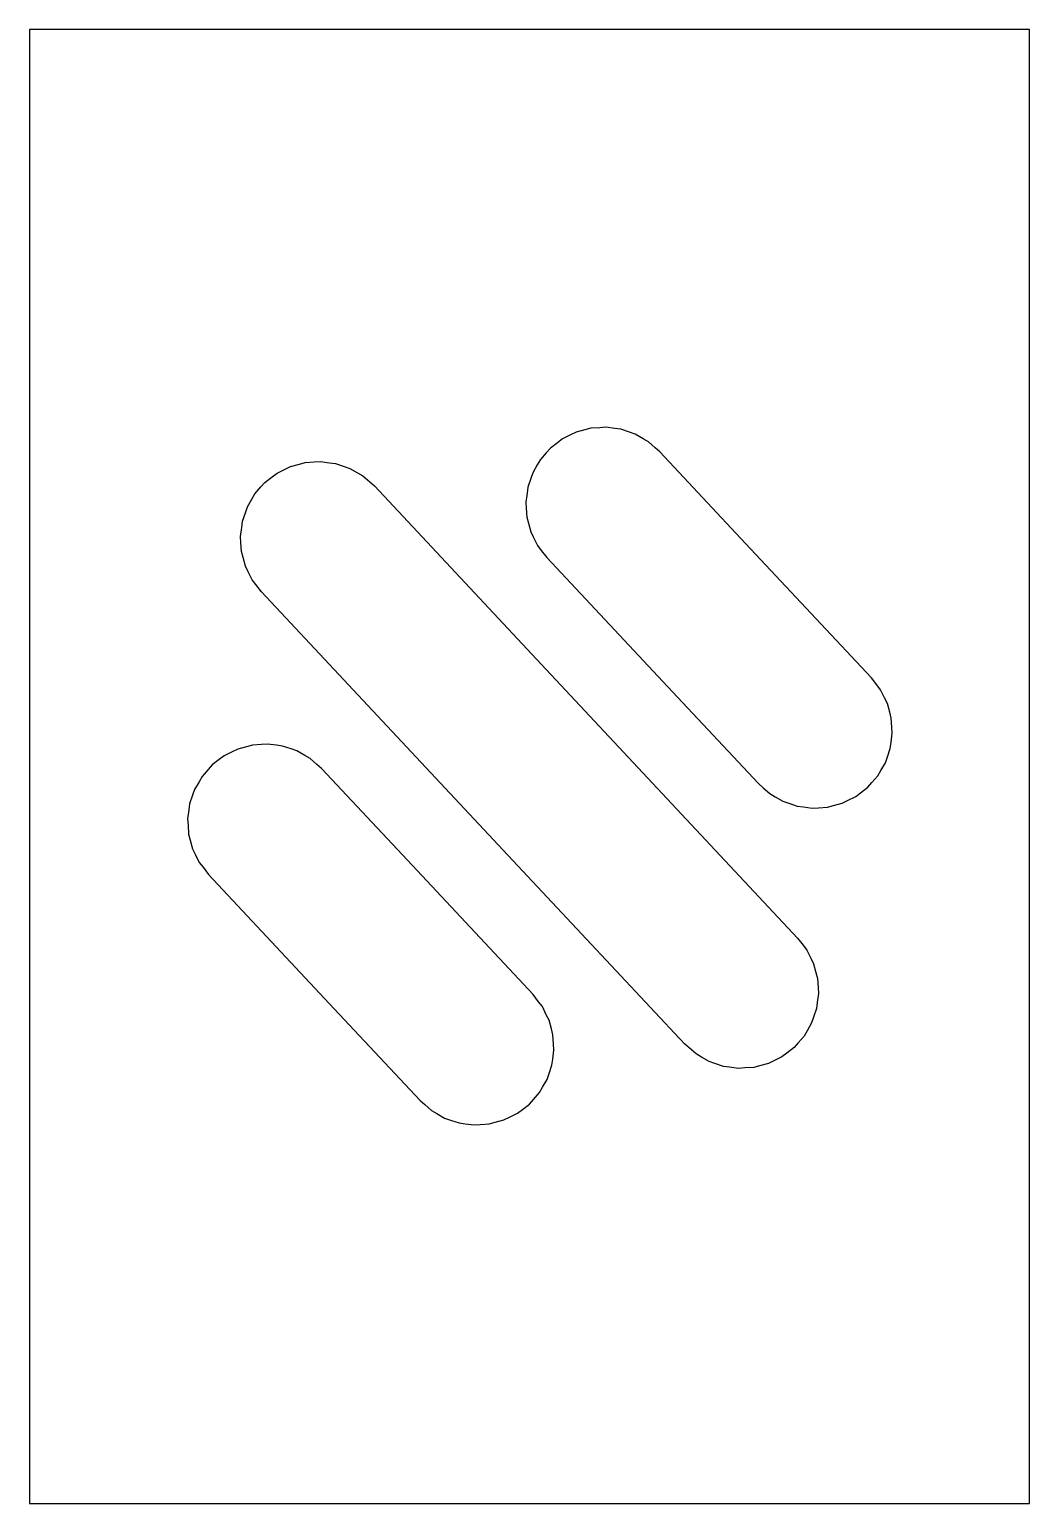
# Model space of a CAD drawing. Header units: metres. Extents: x -18.5 to 13.8, y -1.1 to 46.5.
import ezdxf

# ---------------------------------------------------------------- set-up
doc = ezdxf.new("R2010")
doc.units = ezdxf.units.M

msp = doc.modelspace()

# ---------------------------------------------------------------- linework, layer by layer
for p, q in [((-17.842, 46.5), (-18.55, 46.5)), ((-18.55, 46.5), (-18.55, 45.449)), ((-16.256, 46.5), (-17.842, 46.5)), ((-14.16, 46.5), (-16.256, 46.5)), ((-14.061, 46.5), (-14.16, 46.5)), ((-13.93, 46.5), (-14.061, 46.5)), ((-13.774, 46.5), (-13.93, 46.5)), ((-13.604, 46.5), (-13.774, 46.5)), ((-13.437, 46.5), (-13.604, 46.5)), ((-13.289, 46.5), (-13.437, 46.5)), ((-13.174, 46.5), (-13.289, 46.5)), ((-13.103, 46.5), (-13.174, 46.5)), ((5.048, 46.5), (-13.103, 46.5)), ((5.419, 46.5), (5.048, 46.5)), ((11.941, 46.5), (5.419, 46.5)), ((11.988, 46.5), (11.941, 46.5)), ((12.075, 46.5), (11.988, 46.5)), ((12.198, 46.5), (12.075, 46.5)), ((12.347, 46.5), (12.198, 46.5)), ((12.198, 46.5), (12.198, 46.5)), ((12.505, 46.5), (12.347, 46.5)), ((12.659, 46.5), (12.505, 46.5)), ((12.793, 46.5), (12.659, 46.5)), ((12.9, 46.5), (12.793, 46.5)), ((12.974, 46.5), (12.9, 46.5)), ((13.75, 46.5), (12.974, 46.5)), ((13.75, 44.433), (13.75, 46.5)), ((-18.55, 45.449), (-18.55, 45.393)), ((-18.55, 45.393), (-18.55, 45.279)), ((-18.55, 45.279), (-18.55, 45.108)), ((-18.55, 45.108), (-18.55, 44.889)), ((-18.55, 44.889), (-18.55, 42.657)), ((13.75, 43.129), (13.75, 44.433)), ((13.75, 25.234), (13.75, 43.129)), ((-18.55, 42.657), (-18.55, 42.519)), ((-18.55, 42.519), (-18.55, 42.348)), ((-18.55, 42.348), (-18.55, 41.214)), ((-18.55, 41.214), (-18.55, 41.068)), ((-18.55, 41.068), (-18.55, 40.912)), ((-18.55, 40.912), (-18.55, 40.76)), ((-18.55, 40.76), (-18.55, 40.625)), ((-18.55, 40.625), (-18.55, 40.175)), ((-18.55, 40.175), (-18.55, 36.347)), ((-18.55, 36.347), (-18.55, 35.525)), ((-18.55, 35.525), (-18.55, 33.189)), ((-1.075, 33.407), (-1.337, 33.278)), ((-0.897, 33.494), (-1.075, 33.407)), ((-0.616, 33.57), (-0.897, 33.494)), ((-0.424, 33.621), (-0.616, 33.57)), ((-0.133, 33.64), (-0.424, 33.621)), ((0.065, 33.653), (-0.133, 33.64)), ((0.354, 33.615), (0.065, 33.653)), ((0.551, 33.589), (0.354, 33.615)), ((0.827, 33.495), (0.551, 33.589)), ((1.015, 33.431), (0.827, 33.495)), ((1.268, 33.286), (1.015, 33.431)), ((-18.55, 33.189), (-18.55, 11.089)), ((-1.725, 32.98), (-1.857, 32.83)), ((-1.494, 33.157), (-1.725, 32.98)), ((-1.337, 33.278), (-1.494, 33.157)), ((1.44, 33.186), (1.268, 33.286)), ((1.659, 32.994), (1.44, 33.186)), ((1.808, 32.863), (1.659, 32.994)), ((4.581, 29.901), (1.808, 32.863)), ((-10.293, 32.302), (-10.115, 32.39)), ((-10.115, 32.39), (-9.833, 32.465)), ((-9.833, 32.465), (-9.641, 32.517)), ((-9.641, 32.517), (-9.351, 32.536)), ((-9.351, 32.536), (-9.152, 32.549)), ((-9.152, 32.549), (-8.863, 32.511)), ((-8.863, 32.511), (-8.666, 32.485)), ((-8.666, 32.485), (-8.391, 32.391)), ((-8.391, 32.391), (-8.202, 32.327)), ((-2.148, 32.439), (-2.294, 32.187)), ((-2.049, 32.611), (-2.148, 32.439)), ((-1.857, 32.83), (-2.049, 32.611)), ((-10.943, 31.875), (-10.712, 32.052)), ((-10.712, 32.052), (-10.554, 32.173)), ((-10.554, 32.173), (-10.293, 32.302)), ((-8.202, 32.327), (-7.95, 32.181)), ((-7.95, 32.181), (-7.778, 32.082)), ((-7.778, 32.082), (-7.559, 31.89)), ((-2.358, 31.998), (-2.451, 31.723)), ((-2.294, 32.187), (-2.358, 31.998)), ((-2.358, 31.998), (-2.358, 31.998)), ((-11.366, 31.334), (-11.266, 31.507)), ((-11.266, 31.507), (-11.074, 31.726)), ((-11.074, 31.726), (-10.943, 31.875)), ((-7.559, 31.89), (-7.409, 31.759)), ((-7.409, 31.759), (-1.864, 25.835)), ((-2.477, 31.526), (-2.515, 31.237)), ((-2.451, 31.723), (-2.477, 31.526)), ((-11.575, 30.894), (-11.511, 31.082)), ((-11.511, 31.082), (-11.366, 31.334)), ((-2.515, 31.237), (-2.503, 31.038)), ((-2.503, 31.038), (-2.484, 30.748)), ((-11.695, 30.421), (-11.669, 30.618)), ((-11.669, 30.618), (-11.575, 30.894)), ((-2.484, 30.748), (-2.432, 30.556)), ((-2.432, 30.556), (-2.357, 30.274)), ((-11.733, 30.132), (-11.695, 30.421)), ((-11.72, 29.934), (-11.733, 30.132)), ((-2.357, 30.274), (-2.269, 30.096)), ((-2.269, 30.096), (-2.14, 29.835)), ((-11.701, 29.643), (-11.72, 29.934)), ((-11.65, 29.451), (-11.701, 29.643)), ((-2.14, 29.835), (-2.019, 29.677)), ((-2.019, 29.677), (-1.842, 29.446)), ((8.643, 25.563), (4.581, 29.901)), ((-11.574, 29.17), (-11.65, 29.451)), ((-11.487, 28.991), (-11.574, 29.17)), ((-1.842, 29.446), (2.22, 25.108)), ((-11.358, 28.73), (-11.487, 28.991)), ((-11.237, 28.572), (-11.358, 28.73)), ((-11.059, 28.341), (-11.237, 28.572)), ((-2.936, 19.665), (-11.059, 28.341)), ((-1.864, 25.835), (6.259, 17.159)), ((8.82, 25.332), (8.643, 25.563)), ((8.941, 25.174), (8.82, 25.332)), ((13.75, 2.323), (13.75, 25.234)), ((2.22, 25.108), (4.993, 22.146)), ((9.07, 24.913), (8.941, 25.174)), ((9.158, 24.735), (9.07, 24.913)), ((9.233, 24.453), (9.158, 24.735)), ((9.284, 24.261), (9.233, 24.453)), ((9.303, 23.971), (9.284, 24.261)), ((9.316, 23.772), (9.303, 23.971)), ((-11.542, 23.34), (-11.823, 23.265)), ((-11.35, 23.392), (-11.542, 23.34)), ((-11.059, 23.411), (-11.35, 23.392)), ((-10.861, 23.424), (-11.059, 23.411)), ((-10.572, 23.386), (-10.861, 23.424)), ((-10.375, 23.36), (-10.572, 23.386)), ((-10.099, 23.266), (-10.375, 23.36)), ((9.252, 23.286), (9.278, 23.483)), ((9.278, 23.483), (9.316, 23.772)), ((-12.421, 22.927), (-12.652, 22.75)), ((-12.263, 23.048), (-12.421, 22.927)), ((-12.002, 23.177), (-12.263, 23.048)), ((-11.823, 23.265), (-12.002, 23.177)), ((-9.911, 23.202), (-10.099, 23.266)), ((-10.099, 23.266), (-10.099, 23.266)), ((-9.659, 23.056), (-9.911, 23.202)), ((-9.487, 22.957), (-9.659, 23.056)), ((-9.268, 22.765), (-9.487, 22.957)), ((9.095, 22.822), (9.159, 23.011)), ((9.159, 23.011), (9.252, 23.286)), ((-12.975, 22.382), (-13.074, 22.209)), ((-12.783, 22.601), (-12.975, 22.382)), ((-12.652, 22.75), (-12.783, 22.601)), ((-9.118, 22.634), (-9.268, 22.765)), ((-6.345, 19.672), (-9.118, 22.634)), ((8.657, 22.179), (8.849, 22.398)), ((8.849, 22.398), (8.949, 22.57)), ((8.949, 22.57), (9.095, 22.822)), ((-13.22, 21.957), (-13.284, 21.769)), ((-13.074, 22.209), (-13.22, 21.957)), ((4.993, 22.146), (5.142, 22.015)), ((5.142, 22.015), (5.361, 21.823)), ((8.295, 21.852), (8.526, 22.03)), ((8.526, 22.03), (8.657, 22.179)), ((-13.378, 21.493), (-13.404, 21.296)), ((-13.284, 21.769), (-13.378, 21.493)), ((5.361, 21.823), (5.533, 21.723)), ((5.533, 21.723), (5.785, 21.578)), ((5.785, 21.578), (5.974, 21.514)), ((5.974, 21.514), (6.249, 21.42)), ((7.224, 21.388), (7.416, 21.439)), ((7.416, 21.439), (7.698, 21.515)), ((7.698, 21.515), (7.876, 21.602)), ((7.876, 21.602), (8.137, 21.731)), ((8.137, 21.731), (8.295, 21.852)), ((-13.404, 21.296), (-13.442, 21.007)), ((-13.442, 21.007), (-13.429, 20.809)), ((6.249, 21.42), (6.447, 21.394)), ((6.447, 21.394), (6.735, 21.356)), ((6.735, 21.356), (6.934, 21.369)), ((6.934, 21.369), (7.224, 21.388)), ((-13.429, 20.809), (-13.41, 20.518)), ((-13.41, 20.518), (-13.358, 20.326)), ((-13.358, 20.326), (-13.283, 20.045)), ((-13.283, 20.045), (-13.195, 19.866)), ((-13.195, 19.866), (-13.066, 19.605)), ((-13.066, 19.605), (-12.945, 19.447)), ((-2.284, 15.334), (-6.345, 19.672)), ((2.609, 13.741), (-2.936, 19.665)), ((-12.945, 19.447), (-12.768, 19.216)), ((-12.768, 19.216), (-8.707, 14.878)), ((6.259, 17.159), (6.437, 16.928)), ((6.437, 16.928), (6.558, 16.77)), ((6.558, 16.77), (6.687, 16.509)), ((6.687, 16.509), (6.774, 16.33)), ((6.774, 16.33), (6.85, 16.049)), ((6.85, 16.049), (6.901, 15.857)), ((6.901, 15.857), (6.92, 15.566)), ((-2.106, 15.103), (-2.284, 15.334)), ((6.933, 15.368), (6.895, 15.079)), ((6.92, 15.566), (6.933, 15.368)), ((-8.707, 14.878), (-5.934, 11.916)), ((-1.985, 14.945), (-2.106, 15.103)), ((-1.857, 14.684), (-1.985, 14.945)), ((6.869, 14.882), (6.775, 14.606)), ((6.895, 15.079), (6.869, 14.882)), ((-1.769, 14.505), (-1.857, 14.684)), ((-1.693, 14.224), (-1.769, 14.505)), ((6.711, 14.418), (6.566, 14.166)), ((6.775, 14.606), (6.711, 14.418)), ((-1.642, 14.032), (-1.693, 14.224)), ((-1.623, 13.741), (-1.642, 14.032)), ((6.466, 13.993), (6.274, 13.774)), ((6.566, 14.166), (6.466, 13.993)), ((-1.648, 13.254), (-1.61, 13.543)), ((-1.61, 13.543), (-1.623, 13.741)), ((2.759, 13.61), (2.609, 13.741)), ((2.978, 13.418), (2.759, 13.61)), ((3.15, 13.319), (2.978, 13.418)), ((5.912, 13.448), (5.754, 13.327)), ((6.143, 13.625), (5.912, 13.448)), ((6.274, 13.774), (6.143, 13.625)), ((-1.768, 12.781), (-1.674, 13.057)), ((-1.674, 13.057), (-1.648, 13.254)), ((3.402, 13.173), (3.15, 13.319)), ((3.591, 13.109), (3.402, 13.173)), ((3.402, 13.173), (3.402, 13.173)), ((3.866, 13.015), (3.591, 13.109)), ((4.063, 12.989), (3.866, 13.015)), ((4.352, 12.951), (4.063, 12.989)), ((4.551, 12.964), (4.352, 12.951)), ((4.841, 12.983), (4.551, 12.964)), ((5.033, 13.035), (4.841, 12.983)), ((5.315, 13.11), (5.033, 13.035)), ((5.493, 13.198), (5.315, 13.11)), ((5.754, 13.327), (5.493, 13.198)), ((-1.977, 12.341), (-1.832, 12.593)), ((-1.832, 12.593), (-1.768, 12.781)), ((-5.934, 11.916), (-5.784, 11.785)), ((-2.4, 11.8), (-2.269, 11.949)), ((-2.269, 11.949), (-2.077, 12.168)), ((-2.077, 12.168), (-1.977, 12.341)), ((-5.784, 11.785), (-5.565, 11.593)), ((-5.565, 11.593), (-5.393, 11.494)), ((-5.393, 11.494), (-5.141, 11.348)), ((-3.05, 11.373), (-2.789, 11.502)), ((-2.789, 11.502), (-2.631, 11.623)), ((-2.631, 11.623), (-2.4, 11.8)), ((-18.55, 11.089), (-18.55, 8.359)), ((-5.141, 11.348), (-4.953, 11.284)), ((-4.953, 11.284), (-4.677, 11.19)), ((-4.677, 11.19), (-4.48, 11.164)), ((-4.48, 11.164), (-4.191, 11.126)), ((-4.191, 11.126), (-3.992, 11.139)), ((-3.992, 11.139), (-3.702, 11.158)), ((-3.702, 11.158), (-3.51, 11.21)), ((-3.51, 11.21), (-3.228, 11.285)), ((-3.228, 11.285), (-3.05, 11.373)), ((-18.55, 8.359), (-18.55, 5.693)), ((-18.55, 5.693), (-18.55, 4.541)), ((-18.55, 4.541), (-18.55, 4.404)), ((-18.55, 4.404), (-18.55, 3.297)), ((-18.55, 3.297), (-18.55, 3.138)), ((-18.55, 3.138), (-18.55, 3.013)), ((-18.55, 3.013), (-18.55, 0.787)), ((13.75, 1.009), (13.75, 2.323)), ((13.75, -1.1), (13.75, 1.009)), ((-18.55, 0.787), (-18.55, 0.582)), ((-18.55, 0.582), (-18.55, 0.43)), ((-18.55, 0.43), (-18.55, 0.336)), ((-18.55, 0.336), (-18.55, -0.544)), ((-18.55, -0.544), (-18.55, -0.599)), ((-18.55, -0.599), (-18.55, -0.617)), ((-18.55, -0.617), (-18.55, -1.1)), ((-18.55, -1.1), (-16.256, -1.1)), ((-16.256, -1.1), (-14.16, -1.1)), ((-14.16, -1.1), (-14.061, -1.1)), ((-14.061, -1.1), (-13.93, -1.1)), ((-13.93, -1.1), (-13.774, -1.1)), ((-13.774, -1.1), (-13.604, -1.1)), ((-13.604, -1.1), (-13.437, -1.1)), ((-13.437, -1.1), (-13.289, -1.1)), ((-13.289, -1.1), (-13.174, -1.1)), ((-13.174, -1.1), (-13.103, -1.1)), ((-13.103, -1.1), (5.048, -1.1)), ((5.048, -1.1), (5.419, -1.1)), ((5.419, -1.1), (11.941, -1.1)), ((11.941, -1.1), (11.988, -1.1)), ((11.988, -1.1), (12.075, -1.1)), ((12.075, -1.1), (12.198, -1.1)), ((12.198, -1.1), (12.347, -1.1)), ((12.347, -1.1), (12.505, -1.1)), ((12.505, -1.1), (12.659, -1.1)), ((12.659, -1.1), (12.793, -1.1)), ((12.793, -1.1), (12.9, -1.1)), ((12.9, -1.1), (12.974, -1.1)), ((12.974, -1.1), (13.75, -1.1))]:
    msp.add_line(p, q)

doc.saveas('drawing.dxf')
